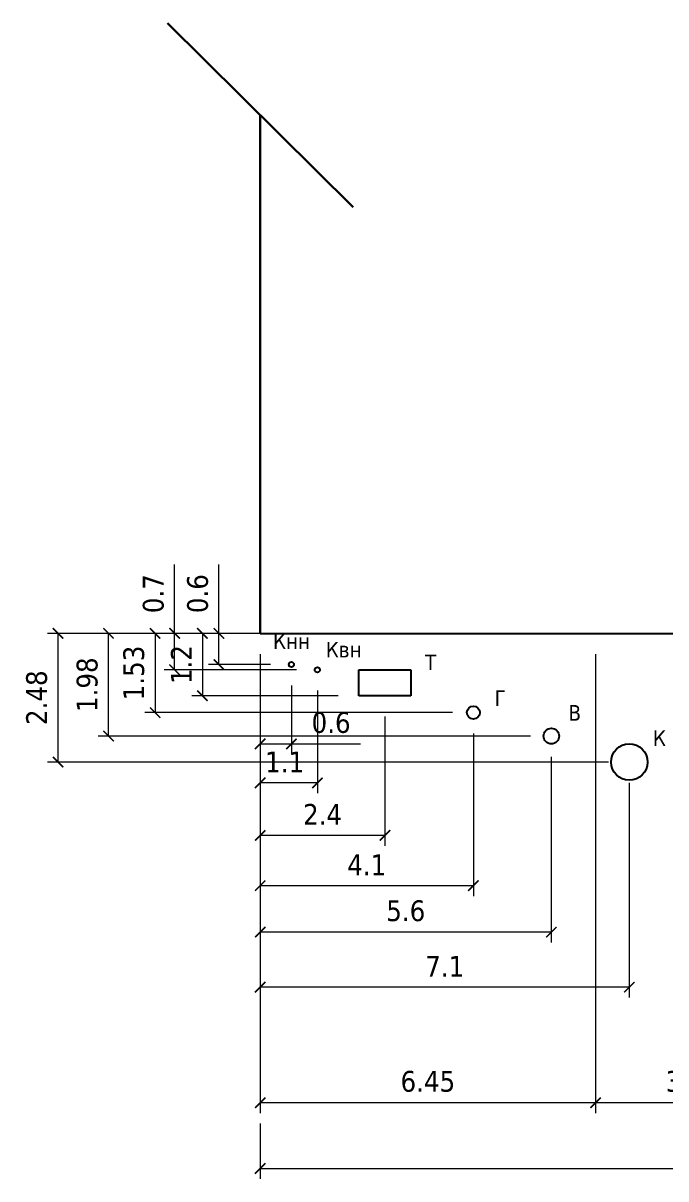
# Model space of a CAD drawing. Header units: millimetres. Extents: x -492806 to 8131902, y -181351 to 2373952.
# Drawn here: x -406031 to -393668, y -181340 to -159111 of the extents above; entities that cross this region are included whole.
import ezdxf

# ---------------------------------------------------------------- set-up
doc = ezdxf.new("R2010")
doc.units = ezdxf.units.MM
doc.header["$LTSCALE"] = 50
doc.layers.add('dorogi', color=7, linetype='Continuous', lineweight=30)
doc.layers.add('text', color=5, linetype='Continuous', lineweight=15)
doc.styles.get("Standard").update_dxf_attribs({"font": 'tahoma.ttf'})
doc.dimstyles.new('S-25$0', dxfattribs={"dimscale": 0, "dimtxt": 2, "dimasz": 1, "dimexe": 1, "dimexo": 2, "dimgap": 1, "dimtad": 3, "dimlfac": 0.001, "dimzin": 9, "dimdsep": 46, "dimtxsty": 'Standard', "dimblk": 'ARCHTICK', "dimcen": 2, "dimclrd": 256, "dimclre": 256, "dimclrt": 256, "dimadec": 0, "dimazin": 2, "dimtfac": 1, "dimtmove": 0, "dimatfit": 3, "dimldrblk": 'DOTSMALL', "dimfxl": 1, "dimlwd": -1, "dimlwe": -1, "dimarcsym": 0})

# ---------------------------------------------------------------- blocks, each defined once
blk = doc.blocks.new('_ArchTick')
at = {"color": 0, "linetype": 'ByBlock', "const_width": 0.15}
blk.add_lwpolyline([(-0.5, -0.5), (0.5, 0.5)], dxfattribs=at)
blk = doc.blocks.new('*D153')
at = {"layer": 'Defpoints', "color": 0, "transparency": 16777216}
for p in [(-395021, -170848), (-395021, -179875), (-392021, -179875)]:
    blk.add_point(p, dxfattribs=at)
at = {"layer": 'text', "transparency": 16777216}
for p, q in [((-395021, -171248), (-395021, -180075)), ((-392021, -179475), (-392021, -179675)), ((-392021, -179875), (-395021, -179875))]:
    blk.add_line(p, q, dxfattribs=at)
at = {"layer": 'text', "transparency": 16777216, "xscale": 200.0000016058756, "yscale": 200.0000016058756, "zscale": 200.0000016058756, "rotation": 180}
blk.add_blockref('_ArchTick', (-395021, -179875), dxfattribs=at)
at = {"layer": 'text', "transparency": 16777216, "xscale": 200.0000016058756, "yscale": 200.0000016058756, "zscale": 200.0000016058756}
blk.add_blockref('_ArchTick', (-392021, -179875), dxfattribs=at)
at = {"layer": 'text', "transparency": 16777216, "insert": (-393521, -179467), "char_height": 400, "attachment_point": 5}
blk.add_mtext('3', dxfattribs=at)
blk = doc.blocks.new('_DotSmall')
at = {"color": 0, "linetype": 'ByBlock', "const_width": 0.5}
blk.add_lwpolyline([(-0.0625, 0, 1), (0.0625, 0, 1)], format="xyb", close=True, dxfattribs=at)
blk = doc.blocks.new('*D165')
at = {"layer": 'Defpoints', "color": 0, "transparency": 16777216}
for p in [(-401471, -170848), (-401471, -179875), (-395021, -179875)]:
    blk.add_point(p, dxfattribs=at)
at = {"layer": 'text', "transparency": 16777216}
for p, q in [((-401471, -171248), (-401471, -180075)), ((-395021, -179475), (-395021, -179675)), ((-395021, -179875), (-401471, -179875))]:
    blk.add_line(p, q, dxfattribs=at)
at = {"layer": 'text', "transparency": 16777216, "xscale": 200.0000016058756, "yscale": 200.0000016058756, "zscale": 200.0000016058756, "rotation": 180}
blk.add_blockref('_ArchTick', (-401471, -179875), dxfattribs=at)
at = {"layer": 'text', "transparency": 16777216, "xscale": 200.0000016058756, "yscale": 200.0000016058756, "zscale": 200.0000016058756}
blk.add_blockref('_ArchTick', (-395021, -179875), dxfattribs=at)
at = {"layer": 'text', "transparency": 16777216, "insert": (-398246, -179467), "char_height": 400, "attachment_point": 5}
blk.add_mtext('6.45', dxfattribs=at)
blk = doc.blocks.new('*D160')
at = {"layer": 'Defpoints', "color": 0, "transparency": 16777216}
for p in [(-401471, -173323), (-394371, -173323), (-401471, -177652)]:
    blk.add_point(p, dxfattribs=at)
at = {"layer": 'text', "transparency": 16777216}
for p, q in [((-401471, -173723), (-401471, -177852)), ((-394371, -173723), (-394371, -177852)), ((-394371, -177652), (-401471, -177652))]:
    blk.add_line(p, q, dxfattribs=at)
at = {"layer": 'text', "transparency": 16777216, "xscale": 200.0000016058756, "yscale": 200.0000016058756, "zscale": 200.0000016058756, "rotation": 180}
blk.add_blockref('_ArchTick', (-401471, -177652), dxfattribs=at)
at = {"layer": 'text', "transparency": 16777216, "xscale": 200.0000016058756, "yscale": 200.0000016058756, "zscale": 200.0000016058756}
blk.add_blockref('_ArchTick', (-394371, -177652), dxfattribs=at)
at = {"layer": 'text', "transparency": 16777216, "insert": (-397921, -177252), "char_height": 400, "attachment_point": 5}
blk.add_mtext('7.1', dxfattribs=at)
blk = doc.blocks.new('*D161')
at = {"layer": 'Defpoints', "color": 0, "transparency": 16777216}
for p in [(-401471, -172823), (-395871, -172823), (-401471, -176594)]:
    blk.add_point(p, dxfattribs=at)
at = {"layer": 'text', "transparency": 16777216}
for p, q in [((-401471, -173223), (-401471, -176794)), ((-395871, -173223), (-395871, -176794)), ((-395871, -176594), (-401471, -176594))]:
    blk.add_line(p, q, dxfattribs=at)
at = {"layer": 'text', "transparency": 16777216, "xscale": 200.0000016058756, "yscale": 200.0000016058756, "zscale": 200.0000016058756, "rotation": 180}
blk.add_blockref('_ArchTick', (-401471, -176594), dxfattribs=at)
at = {"layer": 'text', "transparency": 16777216, "xscale": 200.0000016058756, "yscale": 200.0000016058756, "zscale": 200.0000016058756}
blk.add_blockref('_ArchTick', (-395871, -176594), dxfattribs=at)
at = {"layer": 'text', "transparency": 16777216, "insert": (-398671, -176186), "char_height": 400, "attachment_point": 5}
blk.add_mtext('5.6', dxfattribs=at)
blk = doc.blocks.new('*D162')
at = {"layer": 'Defpoints', "color": 0, "transparency": 16777216}
for p in [(-401471, -172373), (-397371, -172373), (-401471, -175701)]:
    blk.add_point(p, dxfattribs=at)
at = {"layer": 'text', "transparency": 16777216}
for p, q in [((-401471, -172773), (-401471, -175901)), ((-397371, -172773), (-397371, -175901)), ((-397371, -175701), (-401471, -175701))]:
    blk.add_line(p, q, dxfattribs=at)
at = {"layer": 'text', "transparency": 16777216, "xscale": 200.0000016058756, "yscale": 200.0000016058756, "zscale": 200.0000016058756, "rotation": 180}
blk.add_blockref('_ArchTick', (-401471, -175701), dxfattribs=at)
at = {"layer": 'text', "transparency": 16777216, "xscale": 200.0000016058756, "yscale": 200.0000016058756, "zscale": 200.0000016058756}
blk.add_blockref('_ArchTick', (-397371, -175701), dxfattribs=at)
at = {"layer": 'text', "transparency": 16777216, "insert": (-399421, -175300), "char_height": 400, "attachment_point": 5}
blk.add_mtext('4.1', dxfattribs=at)
blk = doc.blocks.new('*D163')
at = {"layer": 'Defpoints', "color": 0, "transparency": 16777216}
for p in [(-401471, -172048), (-399071, -172048), (-401471, -174733)]:
    blk.add_point(p, dxfattribs=at)
at = {"layer": 'text', "transparency": 16777216}
for p, q in [((-401471, -172448), (-401471, -174933)), ((-399071, -172448), (-399071, -174933)), ((-399071, -174733), (-401471, -174733))]:
    blk.add_line(p, q, dxfattribs=at)
at = {"layer": 'text', "transparency": 16777216, "xscale": 200.0000016058756, "yscale": 200.0000016058756, "zscale": 200.0000016058756, "rotation": 180}
blk.add_blockref('_ArchTick', (-401471, -174733), dxfattribs=at)
at = {"layer": 'text', "transparency": 16777216, "xscale": 200.0000016058756, "yscale": 200.0000016058756, "zscale": 200.0000016058756}
blk.add_blockref('_ArchTick', (-399071, -174733), dxfattribs=at)
at = {"layer": 'text', "transparency": 16777216, "insert": (-400271, -174329), "char_height": 400, "attachment_point": 5}
blk.add_mtext('2.4', dxfattribs=at)
blk = doc.blocks.new('*D164')
at = {"layer": 'Defpoints', "color": 0, "transparency": 16777216}
for p in [(-401471, -171548), (-400371, -171548), (-401471, -173723)]:
    blk.add_point(p, dxfattribs=at)
at = {"layer": 'text', "transparency": 16777216}
for p, q in [((-401471, -171948), (-401471, -173923)), ((-400371, -171948), (-400371, -173923)), ((-400371, -173723), (-401471, -173723))]:
    blk.add_line(p, q, dxfattribs=at)
at = {"layer": 'text', "transparency": 16777216, "xscale": 200.0000016058756, "yscale": 200.0000016058756, "zscale": 200.0000016058756, "rotation": 180}
blk.add_blockref('_ArchTick', (-401471, -173723), dxfattribs=at)
at = {"layer": 'text', "transparency": 16777216, "xscale": 200.0000016058756, "yscale": 200.0000016058756, "zscale": 200.0000016058756}
blk.add_blockref('_ArchTick', (-400371, -173723), dxfattribs=at)
at = {"layer": 'text', "transparency": 16777216, "insert": (-401001, -173322), "char_height": 400, "attachment_point": 5}
blk.add_mtext('1.1', dxfattribs=at)
blk = doc.blocks.new('*D156')
at = {"layer": 'Defpoints', "color": 0, "transparency": 16777216}
for p in [(-401471, -171248), (-400871, -171448), (-400871, -172973)]:
    blk.add_point(p, dxfattribs=at)
at = {"layer": 'text', "transparency": 16777216}
for p, q in [((-401471, -171648), (-401471, -173173)), ((-400871, -171848), (-400871, -173173)), ((-401471, -172973), (-400871, -172973)), ((-400871, -172973), (-399544, -172973))]:
    blk.add_line(p, q, dxfattribs=at)
at = {"layer": 'text', "transparency": 16777216, "xscale": 200.0000016058756, "yscale": 200.0000016058756, "zscale": 200.0000016058756, "rotation": 180}
blk.add_blockref('_ArchTick', (-401471, -172973), dxfattribs=at)
at = {"layer": 'text', "transparency": 16777216, "xscale": 200.0000016058756, "yscale": 200.0000016058756, "zscale": 200.0000016058756}
blk.add_blockref('_ArchTick', (-400871, -172973), dxfattribs=at)
at = {"layer": 'text', "transparency": 16777216, "insert": (-400107, -172565), "char_height": 400, "attachment_point": 5}
blk.add_mtext('0.6', dxfattribs=at)
blk = doc.blocks.new('*D157')
at = {"layer": 'Defpoints', "color": 0, "transparency": 16777216}
for p in [(-402265, -170848), (-400871, -170848), (-400871, -171448)]:
    blk.add_point(p, dxfattribs=at)
at = {"layer": 'text', "transparency": 16777216}
for p, q in [((-402265, -170848), (-402265, -169521)), ((-401271, -170848), (-402465, -170848)), ((-402265, -171448), (-402265, -170848)), ((-401271, -171448), (-402465, -171448))]:
    blk.add_line(p, q, dxfattribs=at)
at = {"layer": 'text', "transparency": 16777216, "xscale": 200.0000016058756, "yscale": 200.0000016058756, "zscale": 200.0000016058756}
for p, rotation in [((-402265, -170848), 90), ((-402265, -171448), 270)]:
    blk.add_blockref('_ArchTick', p, dxfattribs=dict(at, rotation=rotation))
at = {"layer": 'text', "transparency": 16777216, "insert": (-402673, -170084), "char_height": 400, "attachment_point": 5, "rotation": 90}
blk.add_mtext('0.6', dxfattribs=at)
blk = doc.blocks.new('*D158')
at = {"layer": 'Defpoints', "color": 0, "transparency": 16777216}
for p in [(-403117, -170848), (-400371, -170848), (-400371, -171548)]:
    blk.add_point(p, dxfattribs=at)
at = {"layer": 'text', "transparency": 16777216}
for p, q in [((-403117, -170848), (-403117, -169523)), ((-400771, -170848), (-403317, -170848)), ((-403117, -171548), (-403117, -170848)), ((-400771, -171548), (-403317, -171548))]:
    blk.add_line(p, q, dxfattribs=at)
at = {"layer": 'text', "transparency": 16777216, "xscale": 200.0000016058756, "yscale": 200.0000016058756, "zscale": 200.0000016058756}
for p, rotation in [((-403117, -170848), 90), ((-403117, -171548), 270)]:
    blk.add_blockref('_ArchTick', p, dxfattribs=dict(at, rotation=rotation))
at = {"layer": 'text', "transparency": 16777216, "insert": (-403525, -170085), "char_height": 400, "attachment_point": 5, "rotation": 90}
blk.add_mtext('0.7', dxfattribs=at)
blk = doc.blocks.new('*D159')
at = {"layer": 'Defpoints', "color": 0, "transparency": 16777216}
for p in [(-399571, -170848), (-402584, -172048), (-399571, -172048)]:
    blk.add_point(p, dxfattribs=at)
at = {"layer": 'text', "transparency": 16777216}
for p, q in [((-399971, -170848), (-402784, -170848)), ((-402584, -170848), (-402584, -172048)), ((-399971, -172048), (-402784, -172048))]:
    blk.add_line(p, q, dxfattribs=at)
at = {"layer": 'text', "transparency": 16777216, "xscale": 200.0000016058756, "yscale": 200.0000016058756, "zscale": 200.0000016058756}
for p, rotation in [((-402584, -170848), 90), ((-402584, -172048), 270)]:
    blk.add_blockref('_ArchTick', p, dxfattribs=dict(at, rotation=rotation))
at = {"layer": 'text', "transparency": 16777216, "insert": (-402988, -171448), "char_height": 400, "attachment_point": 5, "rotation": 90}
blk.add_mtext('1.2', dxfattribs=at)
blk = doc.blocks.new('*D152')
at = {"layer": 'Defpoints', "color": 0, "transparency": 16777216}
for p in [(-397371, -170848), (-403492, -172373), (-397371, -172373)]:
    blk.add_point(p, dxfattribs=at)
at = {"layer": 'text', "transparency": 16777216}
for p, q in [((-397771, -170848), (-403692, -170848)), ((-403492, -170848), (-403492, -172373)), ((-397771, -172373), (-403692, -172373))]:
    blk.add_line(p, q, dxfattribs=at)
at = {"layer": 'text', "transparency": 16777216, "xscale": 200.0000016058756, "yscale": 200.0000016058756, "zscale": 200.0000016058756}
for p, rotation in [((-403492, -170848), 90), ((-403492, -172373), 270)]:
    blk.add_blockref('_ArchTick', p, dxfattribs=dict(at, rotation=rotation))
at = {"layer": 'text', "transparency": 16777216, "insert": (-403900, -171610), "char_height": 400, "attachment_point": 5, "rotation": 90}
blk.add_mtext('1.53', dxfattribs=at)
blk = doc.blocks.new('*D154')
at = {"layer": 'Defpoints', "color": 0, "transparency": 16777216}
for p in [(-404388, -170848), (-401471, -170848), (-395871, -172823)]:
    blk.add_point(p, dxfattribs=at)
at = {"layer": 'text', "transparency": 16777216}
for p, q in [((-401871, -170848), (-404588, -170848)), ((-404388, -172823), (-404388, -170848)), ((-396271, -172823), (-404588, -172823))]:
    blk.add_line(p, q, dxfattribs=at)
at = {"layer": 'text', "transparency": 16777216, "xscale": 200.0000016058756, "yscale": 200.0000016058756, "zscale": 200.0000016058756}
for p, rotation in [((-404388, -170848), 90), ((-404388, -172823), 270)]:
    blk.add_blockref('_ArchTick', p, dxfattribs=dict(at, rotation=rotation))
at = {"layer": 'text', "transparency": 16777216, "insert": (-404797, -171835), "char_height": 400, "attachment_point": 5, "rotation": 90}
blk.add_mtext('1.98', dxfattribs=at)
blk = doc.blocks.new('*D155')
at = {"layer": 'Defpoints', "color": 0, "transparency": 16777216}
for p in [(-405360, -170848), (-394371, -170848), (-394371, -173323)]:
    blk.add_point(p, dxfattribs=at)
at = {"layer": 'text', "transparency": 16777216}
for p, q in [((-394771, -170848), (-405560, -170848)), ((-405360, -173323), (-405360, -170848)), ((-394771, -173323), (-405560, -173323))]:
    blk.add_line(p, q, dxfattribs=at)
at = {"layer": 'text', "transparency": 16777216, "xscale": 200.0000016058756, "yscale": 200.0000016058756, "zscale": 200.0000016058756}
for p, rotation in [((-405360, -170848), 90), ((-405360, -173323), 270)]:
    blk.add_blockref('_ArchTick', p, dxfattribs=dict(at, rotation=rotation))
at = {"layer": 'text', "transparency": 16777216, "insert": (-405769, -172085), "char_height": 400, "attachment_point": 5, "rotation": 90}
blk.add_mtext('2.48', dxfattribs=at)
blk = doc.blocks.new('*D169')
at = {"layer": 'Defpoints', "color": 0, "transparency": 16777216}
for p in [(-401471, -179875), (-351471, -179875), (-351471, -181140)]:
    blk.add_point(p, dxfattribs=at)
at = {"layer": 'text', "transparency": 16777216}
for p, q in [((-401471, -180275), (-401471, -181340)), ((-351471, -180275), (-351471, -181340)), ((-401471, -181140), (-351471, -181140))]:
    blk.add_line(p, q, dxfattribs=at)
at = {"layer": 'text', "transparency": 16777216, "xscale": 200.0000016058756, "yscale": 200.0000016058756, "zscale": 200.0000016058756, "rotation": 180}
blk.add_blockref('_ArchTick', (-401471, -181140), dxfattribs=at)
at = {"layer": 'text', "transparency": 16777216, "xscale": 200.0000016058756, "yscale": 200.0000016058756, "zscale": 200.0000016058756}
blk.add_blockref('_ArchTick', (-351471, -181140), dxfattribs=at)
at = {"layer": 'text', "transparency": 16777216, "insert": (-376471, -180732), "char_height": 400, "attachment_point": 5}
blk.add_mtext('50', dxfattribs=at)

msp = doc.modelspace()

# ---------------------------------------------------------------- linework, layer by layer
for p, q in [((-401470.888, -170847.74), (-389020.888, -170847.74)), ((-399570.888, -171547.74), (-398570.888, -171547.74)), ((-399570.888, -172047.74), (-399570.888, -171547.74)), ((-398570.888, -171547.74), (-398570.888, -172047.74)), ((-398570.888, -172047.74), (-399570.888, -172047.74))]:
    msp.add_line(p, q)
for centre, radius in [((-400870.888, -171447.74), 50), ((-400370.888, -171547.74), 50), ((-397370.888, -172372.74), 125), ((-395870.888, -172822.74), 150), ((-394370.888, -173322.74), 350)]:
    msp.add_circle(centre, radius)
at = {"layer": 'dorogi'}
for p, q in [((-399684.664, -162653.437), (-403257.111, -159111.116)), ((-401470.888, -170847.74), (-401470.888, -160882.276))]:
    msp.add_line(p, q, dxfattribs=at)

# ---------------------------------------------------------------- texts
for s, p in [('Кнн', (-401225.365, -171149.081)), ('Квн', (-400210.493, -171311.235)), ('Т', (-398302.535, -171554.465)), ('Г', (-396962.904, -172243.622)), ('В', (-395542.086, -172527.392)), ('К', (-393918.29, -173013.854))]:
    msp.add_text(s, height=300).set_placement(p)

# ---------------------------------------------------------------- dimensions: what is measured, and where the dimension line sits
at = {"layer": 'text'}
for base, p1, p2, angle, picture, middle in [((-403116.745, -170847.74), (-400370.888, -171547.74), (-400370.888, -170847.74), 90, '*D158', (-403524.938, -170085.215)), ((-402264.668, -170847.74), (-400870.888, -171447.74), (-400870.888, -170847.74), 90, '*D157', (-402672.862, -170084.275)), ((-405359.702247155, -170847.739932855), (-394370.887870186, -173322.739932855), (-394370.887870186, -170847.739932855), 90, '*D155', (-405768.835897183, -172085.239932855)), ((-404388.320528784, -170847.739932855), (-395870.887870186, -172822.739932855), (-401470.887870186, -170847.739932855), 90, '*D154', (-404797.454178811, -171835.239932855)), ((-403492.162554629, -172372.739932855), (-397370.887870186, -170847.739932855), (-397370.887870186, -172372.739932855), 90, '*D152', (-403900.490294644, -171610.239932855)), ((-402583.895, -172047.74), (-399570.888, -170847.74), (-399570.888, -172047.74), 90, '*D159', (-402988.059, -171447.74)), ((-401470.888, -179874.996), (-395020.888, -179874.996), (-401470.888, -170847.74), 180, '*D165', (-398245.888, -179467.071)), ((-395020.888, -179874.996), (-392020.888, -179874.996), (-395020.888, -170847.74), 180, '*D153', (-393520.888, -179466.668)), ((-400870.888, -172973.173), (-401470.888, -171247.74), (-400870.888, -171447.74), 180, '*D156', (-400107.422, -172564.98))]:
    dim = msp.add_linear_dim(base=base, p1=p1, p2=p2, angle=angle, dimstyle='S-25$0', override={"dimscale": 200.000002}, dxfattribs=at)
    dim.commit()
    dim.dimension.update_dxf_attribs({"geometry": picture, "text_midpoint": middle})
dim = msp.add_linear_dim(base=(-401470.888, -173722.74), p1=(-400370.888, -171547.74), p2=(-401470.888, -171547.74), angle=180, text='1.1', dimstyle='S-25$0', override={"dimscale": 200.000002}, dxfattribs=at)
dim.commit()
dim.dimension.update_dxf_attribs({"geometry": '*D164', "text_midpoint": (-401001.097, -173722.74), "dimtype": 160})
for base, p1, p2, text, picture, middle in [((-401470.888, -174733.259), (-399070.888, -172047.74), (-401470.888, -172047.74), '2.4', '*D163', (-400270.888, -174329.095)), ((-401470.888, -175700.706), (-397370.888, -172372.74), (-401470.888, -172372.74), '4.1', '*D162', (-399420.888, -175300.034)), ((-401470.888, -176594.284), (-395870.888, -172822.74), (-401470.888, -172822.74), '5.6', '*D161', (-398670.888, -176186.359)), ((-401470.888, -177652.307), (-394370.888, -173322.74), (-401470.888, -173322.74), '7.1', '*D160', (-397920.888, -177251.635))]:
    dim = msp.add_linear_dim(base=base, p1=p1, p2=p2, angle=180, text=text, dimstyle='S-25$0', override={"dimscale": 200.000002}, dxfattribs=at)
    dim.commit()
    dim.dimension.update_dxf_attribs({"geometry": picture, "text_midpoint": middle})
dim = msp.add_linear_dim(base=(-351470.888, -181139.807), p1=(-401470.888, -179874.996), p2=(-351470.888, -179874.996), dimstyle='S-25$0', override={"dimscale": 200.000002}, dxfattribs=at)
dim.commit()
dim.dimension.update_dxf_attribs({"geometry": '*D169', "text_midpoint": (-376470.888, -180731.613)})

doc.saveas('drawing.dxf')
